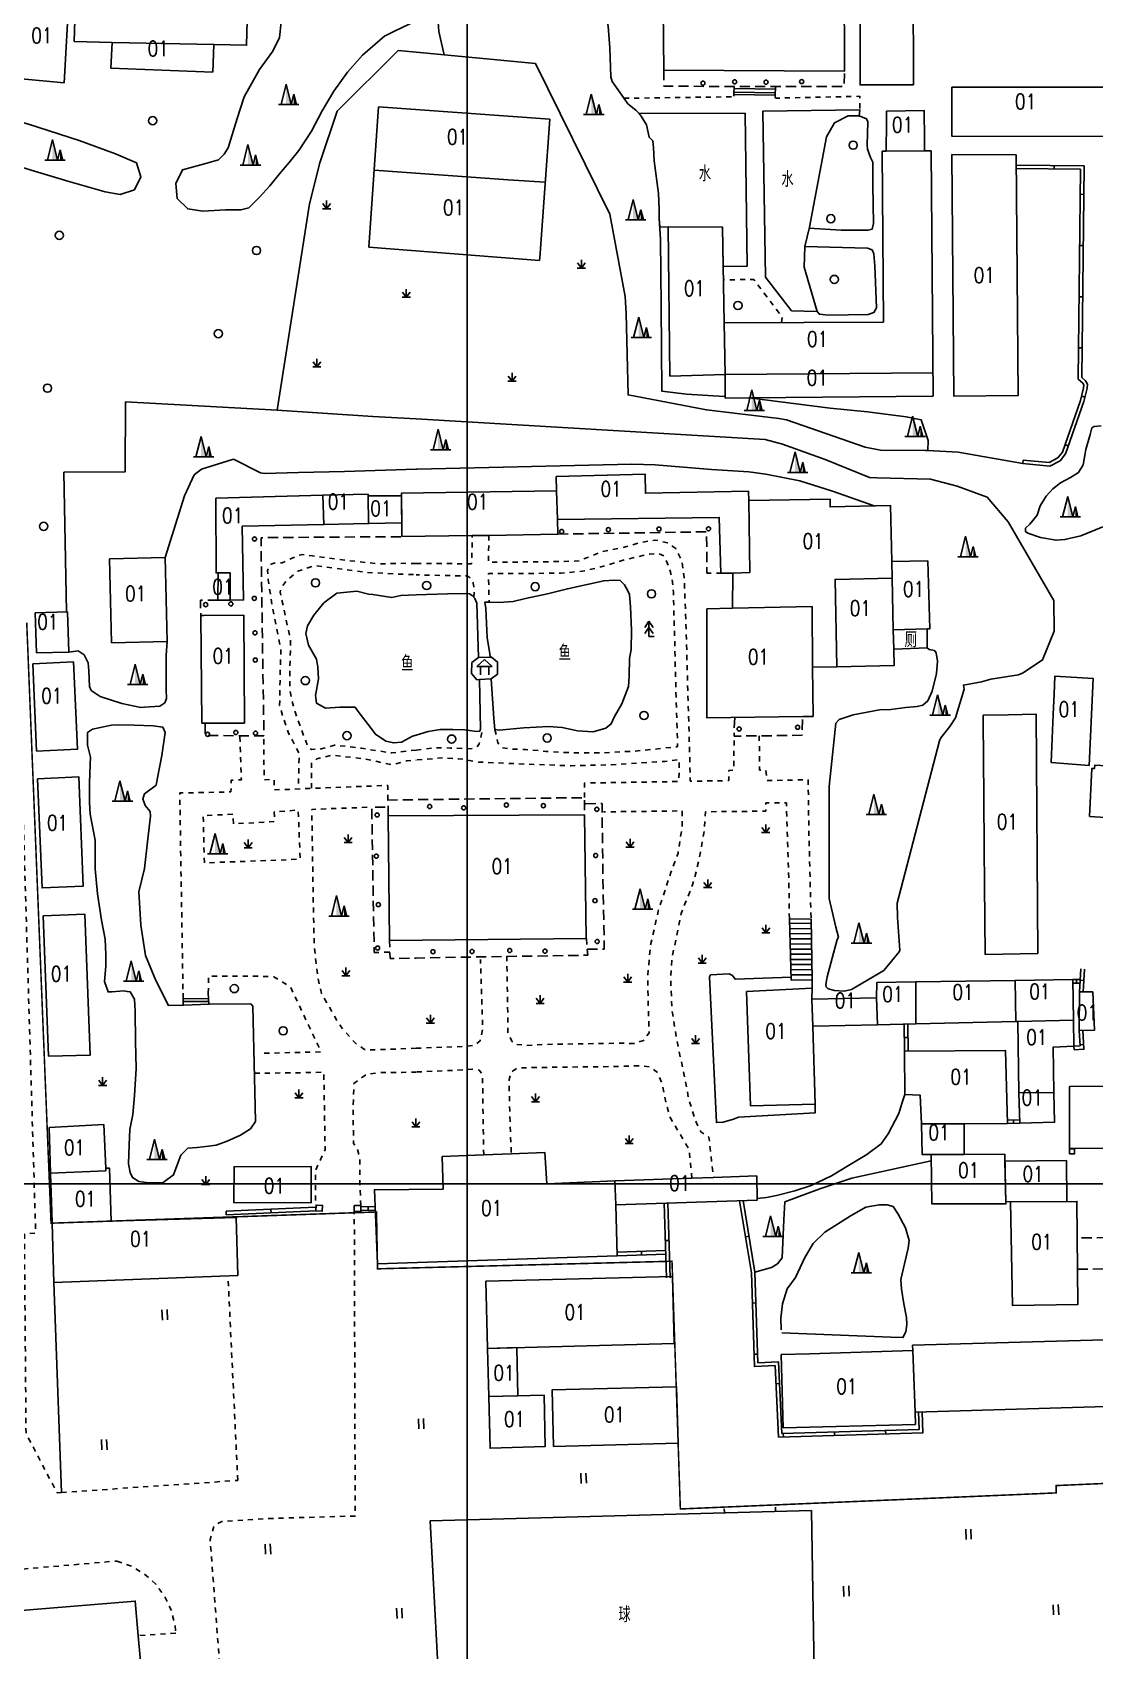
# Model space of a CAD drawing. Extents: x -9390 to -4743, y 24196 to 25839.
# Drawn here: x -8975 to -8767.4, y 24904.5 to 25220.8 of the extents above; entities that cross this region are included whole.
import ezdxf
from ezdxf.enums import TextEntityAlignment as Align

# ---------------------------------------------------------------- set-up
doc = ezdxf.new("R2010")
doc.units = 0
doc.header["$MEASUREMENT"] = 0
for name, pattern in [('X0', [4, 3, -1]), ('X5', [3, 2, -1]), ('X6', [2, 1, -1])]:
    doc.linetypes.add(name, pattern=pattern)
doc.layers.get('0').update_dxf_attribs({"linetype": 'CONTINUOUS'})
for name, color, linetype in [('BOUND', 7, 'CONTINUOUS'), ('DLDW', 14, 'CONTINUOUS'), ('DLSS', 5, 'CONTINUOUS'), ('DMTZ', 5, 'CONTINUOUS'), ('JMD', 6, 'CONTINUOUS'), ('SXSS', 5, 'CONTINUOUS'), ('TK', 7, 'CONTINUOUS'), ('YZH', 2, 'CONTINUOUS'), ('ZBTZ', 5, 'CONTINUOUS')]:
    doc.layers.add(name, color=color, linetype=linetype)
doc.styles.add('HZ', font='rs', dxfattribs={"width": 0.8, "bigfont": 'hztxt'})
doc.linetypes.add('X19', pattern='A,4.5,[145,symbolx.shx,S=1,R=0,X=0,Y=1],4.5,-0.5,[146,symbolx.shx,S=1,R=0,X=0,Y=0],-0.5', length=10)
doc.linetypes.add('X20', pattern='A,4.5,[145,symbolx.shx,S=1,R=0,X=0,Y=0],4.5,-0.5,[146,symbolx.shx,S=1,R=0,X=0,Y=0],-0.5', length=10)
doc.linetypes.add('X33', pattern='A,2,[150,symbolx.shx,S=1,R=0,X=0,Y=1],1e-11', length=2)
doc.linetypes.add('X35', pattern='A,2,[4,symbolt.shx,S=1,R=0,X=0,Y=0],2,[28,symbolt.shx,S=1,R=0,X=0,Y=0],1e-11', length=4)
doc.linetypes.add('X36', pattern='A,2,[4,symbolt.shx,S=1,R=180,X=0,Y=0],2,[28,symbolt.shx,S=1,R=180,X=0,Y=0],1e-11', length=4)
doc.linetypes.add('X4', pattern='A,0,-1e-09,[149,symbolx.shx,S=0.15,R=0,X=0,Y=0],-1.6', length=1.6)

# ---------------------------------------------------------------- blocks, each defined once
blk = doc.blocks.new('GC021')
for p, q in [((-1.5, 0), (-0.5, 4)), ((0.5, 0), (-0.5, 4)), ((-2, 0), (2, 0)), ((0.5, 0), (1, 2)), ((1.5, 0), (1, 2))]:
    blk.add_line(p, q)
for points in [[(-0.5, 4), (0.5, 0), (-0.5, 0)], [(1, 2), (1.5, 0), (1, 0)]]:
    blk.add_solid(points)
blk = doc.blocks.new('GC520')
for p, q in [((-0.56, -1), (-0.56, 1)), ((0.44, -1), (0.44, 1))]:
    blk.add_line(p, q)
blk = doc.blocks.new('GC124')
for p, q in [((0, -0.8), (-0.75, 0.2)), ((0, -0.8), (0, 0.8)), ((0, -0.8), (0.75, 0.2)), ((-0.8, -0.8), (0.75, -0.8)), ((0.8, -0.8), (0, -0.8))]:
    blk.add_line(p, q)
blk = doc.blocks.new('GC122')
blk.add_circle((0, 0), 0.8)
blk = doc.blocks.new('GC144')
for p, q in [((0, 3), (-0.8, 1.8)), ((0, 1.8), (-0.8, 0.6)), ((0, 3), (0, 0)), ((0, 3), (0.8, 1.8)), ((0, 1.8), (0.8, 0.6)), ((0, 0), (0.7, 0)), ((0, 0), (1, 0))]:
    blk.add_line(p, q)
blk = doc.blocks.new('GC100')
for p, q in [((0.01, 3), (-1.49, 1.6)), ((-1.49, 1.6), (1.51, 1.6)), ((-0.79, 0), (-0.79, 1.6)), ((1.51, 1.6), (0.01, 3)), ((0.81, 0), (0.81, 1.6))]:
    blk.add_line(p, q)

msp = doc.modelspace()

# ---------------------------------------------------------------- linework, layer by layer
at = {"linetype": 'X0', "const_width": 0.3}
msp.add_lwpolyline([(-8646.63, 24941.87), (-8660.28, 24941.73), (-8713.99, 24939.45), (-8714.01, 24937.34), (-8758.31, 24935.6), (-8758.46, 24937.52), (-8774.93, 24936.79), (-8774.91, 24935.36), (-8848.37, 24932.22), (-8850, 24980.63), (-8885.94, 24979.71), (-8907.55, 24979.15), (-8907.75, 24990.26), (-8971.37, 24988.07), (-8976.12, 25105.44)], dxfattribs=at)
at = {"linetype": 'CONTINUOUS', "flags": 128}
msp.add_lwpolyline([(-8848.81, 24945.06), (-8849.12, 24956.1), (-8873.41, 24955.51), (-8873.14, 24944.46)], close=True, dxfattribs=at)
at = {"layer": 'BOUND', "linetype": 'CONTINUOUS', "flags": 128}
msp.add_lwpolyline([(-8827.06, 25047.57), (-8826.7, 25035.57), (-8822.59, 25035.63), (-8822.82, 25047.5)], close=True, dxfattribs=at)
at = {"layer": 'DLDW', "linetype": 'X4'}
for p, q in [((-8941.97, 25135.41), (-8943.39, 25134.32)), ((-8935.7, 25137.35), (-8941.97, 25135.41)), ((-8930.46, 25134.73), (-8935.7, 25137.35)), ((-8900, 25135.42), (-8914.01, 25134.97)), ((-8899.82, 25135.42), (-8900, 25135.42)), ((-8857.85, 25136.42), (-8899.82, 25135.42)), ((-8853.29, 25136.28), (-8857.85, 25136.42)), ((-8842.27, 25135.38), (-8853.29, 25136.28)), ((-8834.99, 25134.93), (-8842.27, 25135.38)), ((-8943.39, 25134.32), (-8945.27, 25130.2)), ((-8929.68, 25134.57), (-8930.46, 25134.73)), ((-8922.99, 25134.76), (-8929.68, 25134.57)), ((-8914.01, 25134.97), (-8922.99, 25134.76)), ((-8831.64, 25134.42), (-8834.99, 25134.93)), ((-8824.99, 25133.14), (-8831.64, 25134.42)), ((-8818.66, 25131.1), (-8824.99, 25133.14)), ((-8945.27, 25130.2), (-8949.08, 25118.15)), ((-8810.5, 25128.23), (-8818.66, 25131.1)), ((-8948.66, 25101.76), (-8948.86, 25099.05)), ((-8966.06, 25099.91), (-8967.9, 25099.66)), ((-8964.87, 25099.14), (-8966.06, 25099.91)), ((-8964.11, 25097.55), (-8964.87, 25099.14)), ((-8963.99, 25095.99), (-8964.11, 25097.55)), ((-8948.86, 25099.05), (-8948.89, 25092.28)), ((-8963.83, 25092.97), (-8963.99, 25095.99)), ((-8963.51, 25092.15), (-8963.83, 25092.97)), ((-8961.75, 25090.97), (-8963.51, 25092.15)), ((-8957.54, 25089.61), (-8961.75, 25090.97)), ((-8948.89, 25092.28), (-8948.83, 25090.63)), ((-8953.84, 25088.87), (-8957.54, 25089.61)), ((-8953.12, 25088.88), (-8953.84, 25088.87)), ((-8950.13, 25089.1), (-8953.12, 25088.88)), ((-8949.15, 25089.74), (-8950.13, 25089.1)), ((-8948.83, 25090.63), (-8949.15, 25089.74))]:
    msp.add_line(p, q, dxfattribs=at)
at = {"layer": 'DLDW', "linetype": 'X4', "flags": 128}
for points in [[(-8906.14, 25220.12), (-8910.52, 25216.33), (-8913.45, 25212.98), (-8916.12, 25209.31), (-8918.35, 25205.45), (-8920.46, 25201.46), (-8922.95, 25197.72), (-8924.85, 25195.38), (-8926.7, 25193.11), (-8928.61, 25190.77), (-8930.65, 25188.55), (-8932.74, 25186.47), (-8934.27, 25186.09), (-8937.24, 25186.11), (-8941.73, 25185.81), (-8944.64, 25186.27), (-8946.72, 25188.31), (-8946.96, 25191.23), (-8945.68, 25193.95), (-8941.37, 25195.08), (-8938.65, 25195.89), (-8937.5, 25196.96), (-8936.74, 25198.23), (-8935, 25203.93), (-8933.59, 25208.18), (-8930.65, 25213.5), (-8928.04, 25217.11), (-8926.7, 25219.76), (-8926.37, 25222.75), (-8926.16, 25227.19), (-8925.46, 25228.52), (-8924.12, 25229.27), (-8918.93, 25230.52), (-8916, 25230.71), (-8912.22, 25230.62), (-8907.8, 25230.41), (-8904.04, 25230.02), (-8902.55, 25229.88), (-8900, 25228.85), (-8899.32, 25228.58), (-8898.57, 25227.95), (-8898.25, 25227.37), (-8898.25, 25226.61), (-8898.13, 25226.04), (-8897.87, 25225.47), (-8898.32, 25224.14), (-8898.76, 25223.38), (-8899.72, 25223.14), (-8900, 25223.01), (-8904.08, 25221.07), (-8906.07, 25220.12)], [(-8839.75, 25149.63), (-8847.19, 25150.05), (-8851.99, 25150.69), (-8852.09, 25167.26), (-8852.25, 25180.34), (-8852.5, 25184.4), (-8852.49, 25186.24), (-8852.61, 25189.29), (-8853.49, 25195.7), (-8853.61, 25198.24), (-8853.73, 25199.58), (-8854.49, 25200.28), (-8854.99, 25202.69), (-8856, 25204.4), (-8856.45, 25204.91), (-8857.08, 25205.61), (-8858.66, 25206.82), (-8859.35, 25207.84), (-8861.69, 25211.2), (-8861.94, 25212.09), (-8862.18, 25217.74), (-8862.49, 25222), (-8862.74, 25223.52), (-8863.62, 25224.09), (-8869.25, 25226.26), (-8872.8, 25227.47), (-8882.55, 25228.18), (-8883.88, 25228.05), (-8886.98, 25227.93), (-8893.38, 25227.3), (-8894.26, 25226.86), (-8894.96, 25226.04), (-8895.66, 25224.26), (-8895.73, 25222.8), (-8895.6, 25220.96), (-8894.55, 25216.4)], [(-8968.87, 25134.83), (-8956.91, 25134.87), (-8956.84, 25148.55), (-8927.18, 25146.96), (-8920.85, 25187.3), (-8918.85, 25195.29), (-8915.44, 25205.37), (-8903.49, 25217.25), (-8900, 25216.92), (-8876.69, 25214.71), (-8862.12, 25185.24), (-8859.18, 25169.18), (-8858.99, 25165.87), (-8858.58, 25149.94), (-8843.26, 25147), (-8829.15, 25145.33), (-8827.63, 25145.08), (-8812.25, 25139.72), (-8809.28, 25139.15), (-8800.48, 25139.07), (-8799.97, 25139.07), (-8794.08, 25138.75), (-8781.42, 25136.51), (-8781.42, 25136.51)], [(-8834.93, 25149.33), (-8819.07, 25147.35), (-8811.8, 25146.64), (-8804.26, 25145.62), (-8801.29, 25145.04), (-8799.96, 25141.04), (-8799.97, 25139.07)], [(-8968.87, 25134.83), (-8968.37, 25107.54)], [(-8797.74, 25082.32), (-8805.97, 25050.59), (-8805.91, 25047.79), (-8805.48, 25041.44), (-8805.57, 25041.07), (-8808.57, 25037.47), (-8814.93, 25033.71), (-8816.32, 25033.4), (-8818.22, 25033.53), (-8819.23, 25033.78), (-8819.55, 25033.91), (-8819.87, 25034.23), (-8819.93, 25034.73), (-8819.67, 25036.19), (-8817.7, 25043.49), (-8817.44, 25043.94), (-8817.98, 25045.9), (-8819.26, 25051.49), (-8819.28, 25073.39), (-8817.99, 25085.77), (-8817.36, 25086.47), (-8814.57, 25087.42), (-8809.44, 25088.36), (-8807.24, 25088.43), (-8804.32, 25088.83), (-8802.09, 25089.05), (-8800.95, 25089.3), (-8800, 25090.13), (-8799.17, 25092.03), (-8798.28, 25095.52), (-8798.09, 25097.87), (-8798.4, 25099.52), (-8798.71, 25099.97), (-8799.73, 25100.16), (-8800.11, 25100.48)], [(-8940.45, 25030.86), (-8932.35, 25030.96), (-8931.91, 25030.45), (-8931.76, 25022), (-8931.52, 25013.71), (-8931.38, 25007.97), (-8932.36, 25006.53), (-8934.31, 25005.26), (-8936.97, 25004.13), (-8939.09, 25003.34), (-8940.61, 25003.15), (-8942.8, 25002.88), (-8944.63, 25002.7), (-8946.03, 25001.37), (-8946.8, 24999.28), (-8947.44, 24997.51), (-8949.48, 24996.05), (-8952.26, 24995.94), (-8954.22, 24996.2), (-8955.42, 24996.97), (-8955.92, 24997.99), (-8956.23, 24999.64), (-8956.13, 25003.36), (-8955.99, 25006.41), (-8955.35, 25009.31), (-8955.03, 25013.03), (-8954.73, 25018.32), (-8954.85, 25023.56), (-8954.95, 25029.53), (-8955.05, 25031.82), (-8955.88, 25033.28), (-8956.45, 25033.34), (-8957.23, 25033.47), (-8959.42, 25033.29), (-8960.21, 25033.25), (-8960.93, 25035.33), (-8960.66, 25038.31), (-8960.69, 25040.58), (-8960.81, 25043.56), (-8961.51, 25047.27), (-8962.29, 25052.44), (-8962.72, 25057.3), (-8962.74, 25062.92), (-8963.69, 25068.03), (-8963.85, 25070.3), (-8963.85, 25074.06), (-8963.74, 25077.79), (-8963.63, 25079.14), (-8964.25, 25081.49), (-8964.24, 25083.97), (-8963.25, 25084.63), (-8959.55, 25085.41), (-8958.1, 25085.46), (-8955.12, 25085.39), (-8951.41, 25085.29), (-8949.49, 25084.98), (-8949.04, 25083.94), (-8949.7, 25079.49), (-8950.56, 25075.12), (-8950.81, 25073.69), (-8953.1, 25071.99), (-8953.42, 25070.97), (-8952.98, 25069.7), (-8951.98, 25068.55), (-8951.92, 25067.6), (-8952.51, 25062.59), (-8953.09, 25057.36), (-8954.2, 25052.82), (-8953.79, 25046.28), (-8952.93, 25040.37), (-8950.86, 25035.52), (-8948.42, 25030.64), (-8945.51, 25030.69)], [(-8833.79, 24978.49), (-8830.55, 24979.39), (-8829.35, 24980.15), (-8828.46, 24981.29), (-8828.33, 24984.28), (-8828.13, 24988.72), (-8827.93, 24992.27)], [(-8828.67, 24967.26), (-8828.73, 24969.49), (-8828.41, 24972.34), (-8827.46, 24975.26), (-8825.87, 24977.48), (-8824.02, 24981.35), (-8822.43, 24984.08), (-8820.15, 24986.3), (-8815.01, 24989.59), (-8812.1, 24991.18), (-8809.5, 24991.68), (-8807.92, 24991.68), (-8806.78, 24991.3), (-8805.83, 24989.83), (-8804.38, 24987.17), (-8803.62, 24984.69), (-8803.82, 24983.17), (-8805.28, 24977.07), (-8805.16, 24975.17), (-8804.72, 24972.31), (-8804.16, 24969.65), (-8804.1, 24968.25), (-8804.29, 24966.85), (-8804.86, 24965.71), (-8807.21, 24965.78), (-8828.55, 24966.61)]]:
    msp.add_lwpolyline(points, dxfattribs=at)
msp.add_lwpolyline([(-8982.87, 25196.21), (-8975.23, 25193.83), (-8968.09, 25191.7), (-8960.76, 25189.64), (-8957.85, 25189.12), (-8955.06, 25190), (-8953.79, 25192.53), (-8954.66, 25195.26), (-8958.76, 25197.06), (-8965.9, 25199.63), (-8975.75, 25202.85), (-8983.4, 25204.98)], close=True, dxfattribs=at)
at = {"layer": 'DLDW', "linetype": 'CONTINUOUS'}
for points in [[(-8835.71, 25204.97), (-8856.44, 25204.9), (-8856, 25204.4), (-8854.99, 25202.69), (-8854.49, 25200.28), (-8853.73, 25199.58), (-8853.61, 25198.24), (-8853.49, 25195.7), (-8852.61, 25189.29), (-8852.49, 25186.24), (-8852.5, 25184.4), (-8852.4, 25182.76), (-8840.15, 25182.74), (-8840.01, 25175.05), (-8835.28, 25175.11)], [(-8823.12, 25182.71), (-8819.81, 25200.34), (-8818.21, 25203.09), (-8815.6, 25204.48), (-8813.39, 25204.48), (-8813.26, 25205.62), (-8832.25, 25205.38), (-8831.75, 25172.95), (-8826.64, 25166.34), (-8821.63, 25166.21), (-8824.15, 25174.91), (-8824.02, 25178.91)]]:
    msp.add_lwpolyline(points, close=True, dxfattribs=at)
at = {"layer": 'DLDW', "linetype": 'X4'}
for points in [[(-8797.74, 25082.32), (-8797.48, 25082.89), (-8795.7, 25085.11), (-8794.62, 25086.82), (-8792.87, 25092.42), (-8793.04, 25093.24), (-8789.54, 25093.86), (-8787.71, 25094.37), (-8782.26, 25095.25), (-8781.37, 25095.63), (-8777.57, 25098.16), (-8775.28, 25103.75), (-8775.39, 25109.78), (-8784.29, 25125.15), (-8788.4, 25129.92), (-8794.28, 25132.08), (-8799.47, 25133.49), (-8809.98, 25133.75), (-8811.38, 25133.82), (-8820.04, 25137.32), (-8828.4, 25140.32), (-8831.81, 25141.21), (-8900, 25145.23), (-8908.5, 25145.73), (-8927.18, 25146.96)], [(-8765.8, 25124.18), (-8770.11, 25122.4), (-8773.22, 25121.65), (-8774.93, 25121.52), (-8777.97, 25122.1), (-8780.43, 25122.92), (-8780.88, 25123.24), (-8780.88, 25123.88), (-8780.05, 25124.7), (-8778.65, 25126.41), (-8778.02, 25128.25), (-8776.87, 25130.16), (-8775.54, 25131.61), (-8774.08, 25132.76), (-8772.12, 25133.77), (-8770.53, 25134.78), (-8769.64, 25136.3), (-8769.13, 25139.29), (-8768.24, 25142.21), (-8767.92, 25143.48), (-8767.48, 25143.79), (-8766.15, 25143.92)]]:
    msp.add_lwpolyline(points, dxfattribs=at)
at = {"layer": 'DLDW', "linetype": 'CONTINUOUS', "flags": 128}
msp.add_lwpolyline([(-8888.14, 25094.24), (-8889.21, 25095.51), (-8889.14, 25097.61), (-8887.81, 25098.62), (-8885.53, 25098.68), (-8885.28, 25098.68), (-8884.08, 25097.73), (-8884.08, 25095.38), (-8885.35, 25094.43), (-8885.35, 25094.43), (-8887.63, 25094.3), (-8888.14, 25094.24)], dxfattribs=at)
at = {"layer": 'DLSS', "linetype": 'X6', "flags": 128}
for points in [[(-8859.39, 25207.9), (-8838.01, 25208.19)], [(-8829.85, 25208.12), (-8829.72, 25207.93), (-8813.32, 25208.29), (-8813.26, 25205.62)], [(-8828.6, 25164.06), (-8828.47, 25165.14), (-8834.03, 25172.51), (-8839.98, 25172.39)], [(-8900, 25117.01), (-8889.17, 25116.93), (-8889.03, 25122.43)], [(-8885.8, 25122.49), (-8885.88, 25117.22), (-8874.1, 25117.33), (-8871.06, 25117.39), (-8868.14, 25117.51), (-8863.52, 25119.35), (-8859.59, 25120.1), (-8856.04, 25121.12), (-8853.26, 25121.56), (-8850.91, 25121.05), (-8849.27, 25119.9), (-8848.13, 25117.68), (-8847.63, 25114.25), (-8847.39, 25108.22), (-8847.15, 25101.23), (-8846.92, 25092.28), (-8846.56, 25080.28), (-8846.42, 25074.44), (-8838.91, 25074.56), (-8838.91, 25076.53), (-8837.89, 25076.59), (-8837.88, 25083.26)], [(-8900, 25117.01), (-8902.45, 25117.02), (-8907.39, 25116.92), (-8913.33, 25117.58), (-8917.32, 25118.1), (-8920.29, 25118.5), (-8922.25, 25118.76), (-8923.2, 25118.51), (-8924.97, 25117.69), (-8926.18, 25117.13), (-8927.82, 25117.07), (-8928.71, 25116.69), (-8929.03, 25115.55), (-8928.92, 25113.77), (-8928.18, 25108.82), (-8927.01, 25102.97), (-8926.45, 25100.18), (-8926.61, 25094.02), (-8926.69, 25089.26), (-8926.07, 25087.1), (-8924.95, 25083.86), (-8922.88, 25079.79), (-8923.03, 25072.9)], [(-8900, 25080.54), (-8904.78, 25079.96), (-8905.73, 25080.09), (-8910.66, 25080.88), (-8913.63, 25081.27), (-8915.97, 25081.47), (-8918.82, 25080.72), (-8920.47, 25080.67), (-8921.04, 25080.92), (-8921.91, 25083.09), (-8923.6, 25087.79), (-8924.41, 25090.65), (-8924.71, 25092.68), (-8924.7, 25096.62), (-8924.54, 25101.88), (-8925.53, 25106.52), (-8926.59, 25111.41), (-8926.33, 25112.3), (-8925.44, 25113.57), (-8923.15, 25115.46), (-8919.92, 25116.59), (-8915.93, 25116.06), (-8910.05, 25115.28), (-8904.04, 25114.93), (-8900, 25114.8)], [(-8884.61, 25084.52), (-8884.05, 25081.92), (-8883.35, 25081.03), (-8881.58, 25080.71), (-8878.54, 25080.64), (-8874.62, 25080.26), (-8869.61, 25080), (-8863.66, 25079.99), (-8856.69, 25080.36), (-8853.72, 25080.67), (-8848.9, 25081.18), (-8849.2, 25090.32), (-8849.44, 25100.35), (-8849.73, 25111.33), (-8849.98, 25114.32), (-8850.92, 25117.11), (-8851.36, 25118), (-8851.49, 25118.44), (-8852.69, 25118.95), (-8854.4, 25118.83), (-8858.84, 25117.82), (-8864.6, 25116.11), (-8867.52, 25115.48), (-8871.76, 25115.1), (-8877.46, 25115.05), (-8885.86, 25115), (-8885.76, 25109.41)], [(-8888.76, 25110.41), (-8888.61, 25111.76), (-8888.86, 25113.22), (-8889.36, 25114.11), (-8890.06, 25114.56), (-8898.19, 25114.73), (-8900, 25114.8)], [(-8969.33, 24935.44), (-8970.19, 24935.37), (-8976.26, 24946.99), (-8976.58, 24985.95), (-8974.37, 24986.13), (-8977.83, 25101.51), (-8998.51, 25100.54), (-9001.44, 25102.92)], [(-8934.44, 25083.14), (-8934.17, 25074.72), (-8936.13, 25074.64), (-8936.2, 25072.36), (-8943.42, 25072.2), (-8946.2, 25072.15), (-8946.01, 25058.94), (-8945.71, 25041.93), (-8945.57, 25033.04)], [(-8905.52, 25070.76), (-8905.57, 25073.62), (-8911.39, 25073.39), (-8919.92, 25073.06), (-8924.89, 25072.85), (-8927.78, 25072.76), (-8927.77, 25074.8), (-8929.73, 25074.73), (-8929.77, 25081.28), (-8929.76, 25083.31)], [(-8900, 25080.54), (-8896.27, 25080.98), (-8893.3, 25080.92), (-8889.31, 25080.78), (-8888.17, 25081.04), (-8887.72, 25081.73), (-8887.4, 25082.62), (-8887.15, 25084.15), (-8887.4, 25084.59)], [(-8832.94, 25083.31), (-8832.89, 25076.59), (-8831.67, 25076.58), (-8831.44, 25074.55), (-8823.4, 25074.73), (-8823.23, 25063.88), (-8822.82, 25047.5)], [(-8920.43, 25073.05), (-8920.48, 25078), (-8919.4, 25078.82), (-8916.49, 25079.51), (-8914.46, 25079.31), (-8910.48, 25078.85), (-8904.66, 25077.68), (-8901.81, 25078.43), (-8900, 25078.58)], [(-8867.1, 25071.23), (-8867.09, 25074.09), (-8848.66, 25074.38), (-8848.59, 25078.7), (-8851.38, 25078.32), (-8855.94, 25078.01), (-8861.89, 25077.64), (-8869.75, 25077.46), (-8878.86, 25077.79), (-8887.79, 25078.18), (-8888.8, 25078.31), (-8890.77, 25078.75), (-8891.72, 25078.82), (-8894.69, 25079.01), (-8900, 25078.58)], [(-8935.86, 25067.98), (-8941.62, 25067.72), (-8941.5, 25062.48), (-8941.39, 25058.48), (-8935.38, 25058.71), (-8927.41, 25058.99), (-8922.66, 25059.22), (-8922.89, 25064.43), (-8923.06, 25068.81), (-8927.74, 25068.45), (-8927.69, 25066.54), (-8931.74, 25066.31), (-8935.72, 25066.13), (-8935.86, 25067.98)], [(-8900, 25022.26), (-8906.13, 25022.02), (-8909.1, 25021.91), (-8910.12, 25022.04), (-8911.76, 25023.12), (-8914.4, 25026.05), (-8915.47, 25027.65), (-8918.48, 25032.93), (-8919.16, 25035.79), (-8919.89, 25041.76), (-8920.06, 25047.72), (-8920.2, 25056.74), (-8920.42, 25068.94), (-8914.7, 25069.15), (-8908.69, 25069.38)], [(-8827.06, 25047.57), (-8827.17, 25055.31), (-8827.65, 25070.23), (-8831.64, 25070.24), (-8831.65, 25068.58), (-8843.44, 25068.47), (-8843.74, 25064.6), (-8844.71, 25059.02), (-8845.98, 25054.19), (-8848.21, 25048.61), (-8850, 25039.85), (-8850.26, 25035.85), (-8850.02, 25029.88), (-8849.08, 25023.92), (-8847.51, 25016.55), (-8846.7, 25012.17), (-8845.31, 25007.79), (-8844.75, 25006.58), (-8844.37, 25005.94), (-8843.01, 25005.06), (-8842.78, 25004.91), (-8841.92, 24996.99)], [(-8882.3, 25040.27), (-8882.07, 25026.24), (-8882.07, 25025.23), (-8881.25, 25023.51), (-8880.43, 25023), (-8878.47, 25022.81), (-8874.48, 25023), (-8868.46, 25023.12), (-8860.48, 25023.23), (-8857.38, 25023.2), (-8855.54, 25023.8), (-8854.46, 25025.26), (-8854.64, 25030.27), (-8854.76, 25035.98), (-8854.24, 25042.21), (-8852.7, 25049.06), (-8850.22, 25056.61), (-8848.82, 25060.35), (-8848.05, 25065.3), (-8848, 25068.64), (-8863.36, 25068.45)], [(-8900, 25022.26), (-8890.18, 25022.63), (-8888.47, 25022.89), (-8887.52, 25023.71), (-8887.01, 25025.87), (-8887.43, 25039.58)], [(-8940.63, 25033.02), (-8940.61, 25036.32), (-8930.8, 25036.34), (-8927.83, 25036.2), (-8924.55, 25034.22), (-8921.98, 25028.75), (-8918.6, 25021.57), (-8919.61, 25021.51), (-8924.61, 25021.4), (-8930.62, 25021.24)], [(-8846.1, 24996.87), (-8846.59, 25001.82), (-8846.84, 25002.77), (-8848.36, 25005.31), (-8850.38, 25008.75), (-8851.2, 25011.73), (-8851.95, 25015.29), (-8852.83, 25017.51), (-8854.29, 25018.59), (-8856.25, 25018.85), (-8862.26, 25018.66), (-8872.21, 25018.55), (-8880.19, 25018.43), (-8881.39, 25017.61), (-8881.84, 25016.15), (-8881.72, 25010.12), (-8881.42, 25001.61)], [(-8931.59, 25017.37), (-8923.68, 25017.46), (-8918.05, 25017.56), (-8917.95, 25011.15), (-8917.8, 25002.46), (-8919.66, 24998.4), (-8919.69, 24992.56), (-8919.56, 24991.61)], [(-8910.83, 24991.51), (-8911, 24995.89), (-8911.04, 25000.71), (-8911.47, 25002.56), (-8912.23, 25003.64), (-8912.33, 25009.61), (-8912.17, 25015.38), (-8909.63, 25017.21), (-8906.72, 25017.52), (-8902.71, 25017.53), (-8900, 25017.61)], [(-8886.81, 25001.43), (-8887.03, 25016.41), (-8887.09, 25017.23), (-8887.72, 25018), (-8888.93, 25018.19), (-8893.8, 25017.88), (-8900, 25017.61)], [(-8938.28, 24900), (-8940.28, 24926.25), (-8939.5, 24929.01), (-8937.96, 24929.8), (-8928.91, 24930.35), (-8911.92, 24930.84), (-8912.1, 24990.37)], [(-8996.29, 24910.8), (-8996.79, 24918.77), (-8958.49, 24922.05)], [(-8958.49, 24922.05), (-8955.66, 24921.05), (-8953.09, 24919.51), (-8950.88, 24917.5), (-8949.1, 24915.08), (-8947.84, 24912.37), (-8947.13, 24909.46), (-8947, 24907.93)], [(-8947, 24907.93), (-8954.31, 24907.44)]]:
    msp.add_lwpolyline(points, dxfattribs=at)
at = {"layer": 'DLSS', "linetype": 'X6'}
msp.add_lwpolyline([(-8969.33, 24935.44), (-8934.87, 24937.8), (-8936.79, 24977.77)], dxfattribs=at)
at = {"layer": 'DMTZ', "linetype": 'X35', "flags": 128}
for points in [[(-8822, 25011.31), (-8822, 25009.66), (-8837.02, 25008.79), (-8837.97, 25008.41), (-8839.99, 25007.78), (-8841.32, 25007.72), (-8842.66, 25036.22), (-8842.47, 25036.6), (-8838.8, 25036.79), (-8838.16, 25036.47), (-8837.66, 25035.77), (-8826.7, 25036.14)], [(-8804.52, 25013.19), (-8805.09, 25011.48), (-8805.67, 25009.51), (-8807.76, 25005.52), (-8809.1, 25003.55), (-8811.89, 25001.46), (-8815.5, 24999.37), (-8818.8, 24997.34), (-8822.79, 24995.44), (-8826.02, 24994.37), (-8829.57, 24993.48), (-8831.54, 24993.1), (-8833.37, 24992.92)]]:
    msp.add_lwpolyline(points, dxfattribs=at)
at = {"layer": 'DMTZ', "linetype": 'X36', "flags": 128}
msp.add_lwpolyline([(-8799.35, 25000.24), (-8814.87, 24996.89), (-8821.08, 24994.81), (-8827.93, 24992.27)], dxfattribs=at)
at = {"layer": 'JMD', "linetype": 'CONTINUOUS'}
for p, q in [((-8909.24, 25178.81), (-8907.38, 25206.22)), ((-8907.38, 25206.22), (-8873.9, 25203.85)), ((-8873.9, 25203.85), (-8875.81, 25176.69)), ((-8808.66, 25164.16), (-8808.91, 25197.55)), ((-8808.91, 25197.55), (-8808.15, 25197.55)), ((-8808.15, 25197.55), (-8800.68, 25197.6)), ((-8800.68, 25197.6), (-8799.35, 25197.6)), ((-8799.35, 25197.6), (-8798.94, 25149.67)), ((-8795.34, 25196.9), (-8782.74, 25196.88)), ((-8908.22, 25193.85), (-8882.05, 25191.99)), ((-8882.05, 25191.99), (-8874.77, 25191.48)), ((-8875.88, 25176.18), (-8909.24, 25178.81)), ((-8875.81, 25176.69), (-8875.88, 25176.18)), ((-8839.81, 25164.01), (-8808.66, 25164.16)), ((-8839.64, 25153.91), (-8839.81, 25164.01)), ((-8839.59, 25149.66), (-8839.64, 25153.91)), ((-8839.59, 25149.28), (-8839.59, 25149.66)), ((-8835, 25149.33), (-8839.59, 25149.28)), ((-8798.94, 25149.67), (-8835, 25149.33)), ((-8949.08, 25118.15), (-8959.97, 25117.87)), ((-8959.97, 25117.87), (-8959.55, 25101.48)), ((-8948.66, 25101.76), (-8949.08, 25118.15)), ((-8974.44, 25107.37), (-8968.12, 25107.55)), ((-8974.23, 25099.5), (-8974.44, 25107.37)), ((-8968.12, 25107.55), (-8967.9, 25099.66)), ((-8942.11, 25106.85), (-8941.48, 25106.85)), ((-8941.9, 25085.77), (-8942.11, 25106.85)), ((-8941.48, 25106.85), (-8933.69, 25106.88)), ((-8933.69, 25106.88), (-8933.54, 25085.8)), ((-8948.66, 25101.76), (-8959.55, 25101.48)), ((-8967.9, 25099.66), (-8974.23, 25099.5)), ((-8941.26, 25085.77), (-8941.9, 25085.77)), ((-8933.54, 25085.8), (-8941.26, 25085.77))]:
    msp.add_line(p, q, dxfattribs=at)
for points in [[(-8813.35, 25260.98), (-8810.12, 25260.97), (-8802.96, 25261.03), (-8802.93, 25249.77), (-8802.81, 25210.56), (-8813.25, 25210.51)], [(-8966.82, 25218.99), (-8966.59, 25227.24), (-8966.51, 25231.62), (-8966.42, 25237.02), (-8932.63, 25236.23), (-8932.7, 25234.83), (-8933.16, 25218.27), (-8939.55, 25218.43), (-8959.42, 25218.83)], [(-8851.77, 25231.25), (-8816.32, 25231.27), (-8816.29, 25213.18), (-8851.62, 25213.41)], [(-8978.97, 25227.38), (-8972.92, 25227.34), (-8967.9, 25227.26), (-8968.82, 25210.92), (-8979.97, 25211.98)], [(-8959.7, 25213.76), (-8959.42, 25218.83), (-8939.55, 25218.43), (-8939.77, 25213.03)], [(-8795.32, 25210.1), (-8765.06, 25210.05), (-8765.07, 25200.45), (-8795.34, 25200.5)], [(-8808.15, 25197.55), (-8808.08, 25203.2), (-8808.07, 25205.36), (-8800.73, 25205.54), (-8800.67, 25199.89), (-8800.68, 25197.6)], [(-8808.15, 25197.55), (-8808.08, 25203.2), (-8808.07, 25205.36), (-8800.73, 25205.54), (-8800.67, 25199.89), (-8800.68, 25197.6)], [(-8850.73, 25182.75), (-8840.15, 25182.74), (-8839.81, 25164.01), (-8839.64, 25153.91), (-8850.41, 25153.61)], [(-8872.61, 25133.96), (-8855.26, 25134.45), (-8855.2, 25130.7), (-8835.06, 25131.12), (-8835, 25129.28), (-8834.78, 25115.25), (-8838.13, 25115.13), (-8840.48, 25115.13), (-8840.77, 25125.98), (-8872.37, 25125.58), (-8872.55, 25131.17)], [(-8939.15, 25129.75), (-8918.27, 25130.36), (-8918.04, 25124.58), (-8933.99, 25124.27), (-8933.74, 25109.86), (-8936.34, 25109.85), (-8936.36, 25115.16), (-8938.72, 25115.15), (-8939.1, 25115.15)], [(-8918.27, 25130.36), (-8909.41, 25130.51), (-8909.4, 25130.19), (-8909.31, 25124.79), (-8918.04, 25124.58)], [(-8909.4, 25130.19), (-8902.89, 25130.23), (-8902.83, 25124.96), (-8909.31, 25124.79)], [(-8902.81, 25122.27), (-8902.89, 25130.73), (-8872.55, 25131.17), (-8872.37, 25125.58), (-8872.31, 25122.72), (-8885.8, 25122.49), (-8889.03, 25122.43)], [(-8838.15, 25108.27), (-8838.13, 25115.13), (-8834.78, 25115.25), (-8835, 25129.28), (-8819.11, 25129.58), (-8819.11, 25128.05), (-8807.27, 25128.29), (-8807.04, 25117.37), (-8806.98, 25114.13), (-8818.13, 25113.89), (-8817.78, 25096.82), (-8822.53, 25096.76), (-8822.63, 25108.57)], [(-8800.01, 25117.49), (-8807.04, 25117.37), (-8806.98, 25114.13), (-8806.75, 25104.04), (-8800.16, 25104.22), (-8799.59, 25104.22)], [(-8938.74, 25109.84), (-8938.72, 25115.15), (-8936.36, 25115.16), (-8936.34, 25109.85)], [(-8818.13, 25113.89), (-8806.98, 25114.13), (-8806.75, 25104.04), (-8806.63, 25100.23), (-8806.57, 25097.06), (-8817.78, 25096.82)], [(-8843.21, 25108.15), (-8838.15, 25108.27), (-8822.63, 25108.57), (-8822.53, 25096.76), (-8822.42, 25087.11), (-8824.45, 25087.11), (-8843.19, 25086.82)], [(-8806.75, 25104.04), (-8800.16, 25104.22), (-8800.11, 25100.48), (-8806.63, 25100.23)], [(-8974.93, 25097.41), (-8966.96, 25097.75), (-8966.22, 25080.68), (-8974.19, 25080.33)], [(-8775.9, 25078.1), (-8775.5, 25087.49), (-8775.3, 25091.43), (-8775.17, 25094.99), (-8767.7, 25094.53), (-8768.49, 25077.52)], [(-8789.18, 25086.24), (-8789.18, 25087.32), (-8784.3, 25087.44), (-8778.85, 25087.56), (-8778.5, 25040.78), (-8788.82, 25040.6), (-8788.92, 25054.25), (-8788.97, 25061.29), (-8789.08, 25071.32)], [(-8974.03, 25074.93), (-8965.93, 25075.28), (-8965.08, 25053.95), (-8973.12, 25053.6)], [(-8768.38, 25067.55), (-8767.92, 25076.95), (-8767.41, 25076.95), (-8767.35, 25077.58), (-8754.3, 25076.87), (-8754.83, 25066.71)], [(-8772.34, 25014.8), (-8763.98, 25014.86), (-8714.27, 25015.3), (-8694.32, 25015.47), (-8692.7, 25035.52), (-8691.86, 25045.74), (-8690.43, 25062.88), (-8689.66, 25072.15), (-8674.65, 25070.92), (-8680.16, 25003.45), (-8772.3, 25002.68)], [(-8905.21, 25043.33), (-8905.47, 25067.65), (-8867.11, 25067.87), (-8866.77, 25043.68)], [(-8972.89, 25048.14), (-8964.79, 25048.49), (-8963.72, 25020.93), (-8971.89, 25020.72)], [(-8810.05, 25032.12), (-8809.99, 25035.1), (-8802.32, 25035.22), (-8802.34, 25027.03), (-8809.81, 25026.85)], [(-8802.34, 25027.03), (-8802.32, 25035.22), (-8782.94, 25035.51), (-8782.83, 25027.51)], [(-8782.94, 25035.51), (-8771.67, 25035.69), (-8771.56, 25027.75), (-8782.39, 25027.51), (-8782.83, 25027.51)], [(-8835.45, 25033.36), (-8822.59, 25033.98), (-8822.66, 25031.82), (-8822.48, 25026.55), (-8822, 25011.31), (-8834.67, 25011.01)], [(-8822.66, 25031.82), (-8810.05, 25032.12), (-8809.81, 25026.85), (-8822.48, 25026.55)], [(-8770.42, 25025.72), (-8770.35, 25033.27), (-8767.75, 25033.27), (-8767.45, 25025.78)], [(-8782.39, 25027.51), (-8771.56, 25027.75), (-8771.44, 25022.67), (-8775.5, 25022.49), (-8775.39, 25013.6), (-8782.23, 25013.55)], [(-8804.57, 25021.7), (-8784.81, 25021.8), (-8784.45, 25007.52), (-8792.88, 25007.47), (-8801.24, 25007.48), (-8801.48, 25013.06), (-8804.52, 25013.19)], [(-8775.39, 25013.6), (-8782.23, 25013.55), (-8782.05, 25007.59), (-8775.21, 25007.79)], [(-8971.75, 25006.75), (-8961.07, 25007.34), (-8960.67, 24998.8), (-8960.67, 24998.32), (-8971.49, 24997.86)], [(-8801.24, 25007.48), (-8792.88, 25007.47), (-8792.89, 25001.5), (-8799.35, 25001.51), (-8801.12, 25001.51)], [(-8907.53, 24980.13), (-8908.16, 24994.59), (-8894.74, 24994.71), (-8894.92, 25001.12), (-8886.81, 25001.43), (-8881.42, 25001.61), (-8874.84, 25001.86), (-8874.47, 24995.76), (-8861.17, 24996.32), (-8860.99, 24991.68), (-8860.69, 24981.71)], [(-8799.35, 25001.51), (-8792.89, 25001.5), (-8784.97, 25001.55), (-8784.74, 24991.84), (-8799.24, 24991.86)], [(-8971.49, 24997.86), (-8960.67, 24998.32), (-8960.67, 24998.8), (-8959.97, 24998.83), (-8959.63, 24988.47), (-8971.14, 24988.05), (-8971.21, 24990.3), (-8971.48, 24997.75)], [(-8935.64, 24992.06), (-8935.6, 24999.11), (-8920.54, 24999.17), (-8920.51, 24992.06), (-8925.76, 24992.08)], [(-8861.17, 24996.32), (-8846.1, 24996.87), (-8841.92, 24996.99), (-8833.43, 24997.3), (-8833.37, 24992.54), (-8860.99, 24991.68)], [(-8783.85, 24992.22), (-8770.87, 24992.33), (-8770.65, 24972.21), (-8783.44, 24971.97)], [(-8971.14, 24988.05), (-8959.63, 24988.47), (-8935.17, 24989.21), (-8935.17, 24989.21), (-8934.84, 24977.85), (-8970.84, 24976.5)], [(-8886.4, 24976.71), (-8849.9, 24977.65), (-8849.59, 24964.58), (-8886.06, 24963.59), (-8886.06, 24963.59)], [(-8802.97, 24964.25), (-8713.85, 24966.71), (-8688.71, 24967.4), (-8682.06, 24967.59), (-8681.64, 24954.7), (-8802.49, 24951.17), (-8802.91, 24963.17)], [(-8886.06, 24963.59), (-8880.32, 24963.75), (-8880.13, 24954.34), (-8885.82, 24954.18)], [(-8828.68, 24962.38), (-8823.11, 24962.56), (-8802.91, 24963.17), (-8802.49, 24951.17), (-8802.43, 24948.76), (-8828.27, 24948.09)], [(-8873.41, 24955.51), (-8849.12, 24956.1), (-8848.81, 24945.06), (-8873.14, 24944.46)], [(-8885.82, 24954.18), (-8885.82, 24954.18), (-8875.01, 24954.48), (-8874.78, 24944.45), (-8885.56, 24944.09), (-8885.56, 24944.09)]]:
    msp.add_lwpolyline(points, close=True, dxfattribs=at)
msp.add_lwpolyline([(-8795.34, 25196.9), (-8794.94, 25149.71), (-8782.34, 25149.82), (-8782.74, 25196.88)], dxfattribs=at)
at = {"layer": 'JMD', "linetype": 'CONTINUOUS', "flags": 128}
msp.add_lwpolyline([(-8839.64, 25153.91), (-8798.98, 25154.27)], dxfattribs=at)
for points in [[(-8784.94, 25000.22), (-8784.74, 24992.21), (-8772.86, 24992.31), (-8772.91, 25000.33)], [(-8953.7, 24900), (-8953.97, 24903.2), (-8954.31, 24907.44), (-8954.92, 24914.23), (-8996.29, 24910.8), (-9007.22, 24909.89), (-9071.88, 24904.53), (-9091.9, 24902.8), (-9118.85, 24900.67), (-9118.8, 24900), (-9115.51, 24859.95), (-9088.41, 24862.23), (-9068.47, 24863.82), (-8961.11, 24872.71), (-8960.89, 24870.32), (-8960.72, 24868.53), (-8951.07, 24869.42), (-8951.93, 24879.45)]]:
    msp.add_lwpolyline(points, close=True, dxfattribs=at)
at = {"layer": 'SXSS', "linetype": 'X33', "flags": 128}
for points in [[(-8885.35, 25094.43), (-8884.8, 25086.68), (-8884.61, 25084.52), (-8883.79, 25084.39), (-8878.98, 25084.9), (-8874.16, 25085.14), (-8871.44, 25084.95), (-8868.47, 25084.31), (-8865.43, 25084.12), (-8862.95, 25084.81), (-8861.88, 25085.64), (-8861.24, 25087.1), (-8859.78, 25089.57), (-8858.51, 25092.93), (-8858.38, 25094.96), (-8858.3, 25098.39), (-8857.98, 25100.17), (-8857.91, 25103.98), (-8858.09, 25108.49), (-8858.34, 25110.9), (-8858.66, 25111.66), (-8859.29, 25112.8), (-8860.11, 25113.69), (-8861.31, 25113.76), (-8863.34, 25113.63), (-8870.44, 25112.06), (-8874.36, 25111.05), (-8878.61, 25110.16), (-8881.02, 25109.59), (-8883.8, 25109.34), (-8885.76, 25109.41), (-8886.59, 25109.41), (-8886.4, 25108.2), (-8886.1, 25102.43), (-8885.6, 25099.38), (-8885.53, 25098.68)], [(-8887.81, 25098.62), (-8888.17, 25109.22), (-8888.55, 25110.17), (-8889.05, 25110.75), (-8889.56, 25111.06), (-8890.45, 25111.13), (-8893.87, 25111.07), (-8900, 25110.84), (-8902.97, 25110.73), (-8904.76, 25110.37), (-8908.5, 25110.9), (-8909.29, 25111.01), (-8911.58, 25111.61), (-8915.49, 25111.21), (-8918.04, 25109.33), (-8920.03, 25106.88), (-8921.23, 25104.8), (-8921.54, 25103.31), (-8921.03, 25101.03), (-8919.46, 25098.27), (-8919.2, 25096.72), (-8919.07, 25094.43), (-8919.68, 25091.2), (-8919.48, 25089.68), (-8917.71, 25088.72), (-8914.91, 25088.93), (-8911.95, 25088.88), (-8911.34, 25088.07), (-8909.41, 25085.52), (-8907.96, 25083.61), (-8905.93, 25082.29), (-8904.39, 25081.91), (-8902.87, 25082.05), (-8900.74, 25083.26), (-8900, 25083.45), (-8899.13, 25083.67), (-8897.66, 25084.16), (-8895.31, 25084.54), (-8892.84, 25084.53), (-8890.5, 25084.47), (-8888.22, 25084.15), (-8887.59, 25084.21), (-8887.4, 25084.59), (-8887.63, 25094.3)]]:
    msp.add_lwpolyline(points, dxfattribs=at)
at = {"layer": 'TK', "linetype": 'CONTINUOUS'}
for p, q in [((-8890.01, 24195.79), (-8890.01, 25395.79)), ((-9390.01, 24995.79), (-8390.01, 24995.79))]:
    msp.add_line(p, q, dxfattribs=at)
at = {"layer": 'YZH', "linetype": 'CONTINUOUS'}
for p, q in [((-8769.47, 25194.71), (-8782.73, 25194.85)), ((-8770.18, 25194.02), (-8782.72, 25194.15)), ((-8770.63, 25152.99), (-8770.18, 25194.02)), ((-8769.93, 25153.32), (-8769.47, 25194.71)), ((-8769.71, 25152.22), (-8770.63, 25152.99)), ((-8770.17, 25148.82), (-8769.55, 25151.33)), ((-8769.17, 25152.68), (-8769.93, 25153.32)), ((-8769.51, 25151.88), (-8769.71, 25152.22)), ((-8769.55, 25151.33), (-8769.51, 25151.88)), ((-8769.49, 25148.62), (-8768.86, 25151.22)), ((-8768.79, 25152.05), (-8769.17, 25152.68)), ((-8768.86, 25151.22), (-8768.79, 25152.05)), ((-8773.68, 25138.75), (-8770.17, 25148.82)), ((-8773.06, 25138.4), (-8769.49, 25148.62)), ((-8774.59, 25137.62), (-8773.68, 25138.75)), ((-8774.14, 25137.07), (-8773.06, 25138.4)), ((-8781.42, 25136.51), (-8776.17, 25136)), ((-8781.35, 25137.21), (-8776.31, 25136.71)), ((-8776.31, 25136.71), (-8774.59, 25137.62)), ((-8776.17, 25136), (-8774.14, 25137.07)), ((-8827.03, 25046.68), (-8822.8, 25046.62)), ((-8827, 25045.67), (-8822.78, 25045.62)), ((-8826.97, 25044.66), (-8822.76, 25044.62)), ((-8826.94, 25043.65), (-8822.74, 25043.62)), ((-8826.91, 25042.64), (-8822.72, 25042.62)), ((-8826.88, 25041.63), (-8822.7, 25041.62)), ((-8826.85, 25040.62), (-8822.68, 25040.63)), ((-8826.82, 25039.61), (-8822.66, 25039.63)), ((-8826.79, 25038.6), (-8822.64, 25038.63)), ((-8826.76, 25037.59), (-8822.62, 25037.63)), ((-8826.73, 25036.58), (-8822.61, 25036.63))]:
    msp.add_line(p, q, dxfattribs=at)
at = {"layer": 'YZH', "linetype": 'X5', "flags": 128}
for points in [[(-8851.62, 25213.41), (-8851.62, 25211.38), (-8851.6, 25210.25), (-8830.86, 25210.21), (-8816.33, 25210.2), (-8816.29, 25213.18)], [(-8872.31, 25122.72), (-8843.24, 25123.19), (-8843.2, 25115.13), (-8840.48, 25115.13)], [(-8941.26, 25085.77), (-8941.27, 25083.36), (-8929.76, 25083.31), (-8930.05, 25101.59), (-8930.33, 25122.03), (-8919.83, 25122.11), (-8902.81, 25122.23)], [(-8938.74, 25109.84), (-8942.16, 25109.83), (-8942.11, 25106.85)], [(-8837.75, 25086.88), (-8837.88, 25083.26), (-8832.56, 25083.31), (-8824.58, 25083.43), (-8824.51, 25087.11)], [(-8906.04, 25069.39), (-8908.69, 25069.38), (-8908.44, 25054.34), (-8908.19, 25040.94), (-8905.17, 25041.05)], [(-8905.47, 25067.65), (-8905.52, 25070.76), (-8900, 25070.83), (-8867.1, 25071.23), (-8867.11, 25067.87)], [(-8866.91, 25070.03), (-8863.68, 25070.09), (-8863.46, 25052.25), (-8863.23, 25041.65), (-8866.59, 25041.59), (-8866.71, 25043.68)], [(-8866.59, 25041.59), (-8866.46, 25040.44), (-8892.18, 25040.03), (-8900, 25039.88), (-8905.1, 25039.79), (-8905.21, 25043.28)], [(-8770.72, 24979.06), (-8764.82, 24979.13), (-8764.99, 24985.25), (-8770.79, 24985.18)]]:
    msp.add_lwpolyline(points, dxfattribs=at)
at = {"layer": 'YZH', "linetype": 'CONTINUOUS', "flags": 128}
for points in [[(-8837.88, 25210.22), (-8837.88, 25209.78), (-8837.89, 25209.08), (-8837.89, 25208.63), (-8837.89, 25208.32)], [(-8837.89, 25209.08), (-8829.84, 25208.94)], [(-8837.89, 25208.63), (-8829.85, 25208.5)], [(-8837.88, 25209.78), (-8829.78, 25209.7)], [(-8829.78, 25210.21), (-8829.78, 25209.7), (-8829.84, 25208.94), (-8829.85, 25208.5), (-8829.85, 25208.12)], [(-8775.29, 25194.07), (-8775.28, 25194.77)], [(-8770.23, 25189.13), (-8769.53, 25189.12)], [(-8770.34, 25179.13), (-8769.64, 25179.12)], [(-8770.45, 25169.13), (-8769.75, 25169.12)], [(-8770.56, 25159.13), (-8769.86, 25159.12)], [(-8769.96, 25149.67), (-8769.28, 25149.5)], [(-8773.17, 25140.2), (-8772.51, 25139.97)], [(-8781.35, 25137.21), (-8781.42, 25136.51)], [(-8827.06, 25047.57), (-8826.7, 25035.57), (-8822.59, 25035.63), (-8822.82, 25047.5)], [(-8770.08, 25037.78), (-8770.35, 25033.27)], [(-8822.59, 25035.63), (-8822.59, 25033.98)], [(-8770.21, 25035.69), (-8771.67, 25035.69)], [(-8770.94, 25034.99), (-8770.94, 25035.69)], [(-8769.52, 25035.49), (-8770.22, 25035.53)], [(-8945.57, 25033.04), (-8945.57, 25031.9), (-8945.57, 25031.39), (-8945.57, 25030.69)], [(-8945.57, 25031.9), (-8940.57, 25032.01)], [(-8945.57, 25031.39), (-8940.54, 25031.37)], [(-8945.51, 25030.69), (-8940.45, 25030.86)], [(-8940.63, 25033.02), (-8940.57, 25032.01), (-8940.52, 25030.86)], [(-8804.63, 25026.97), (-8804.57, 25021.7)], [(-8803.93, 25026.98), (-8803.87, 25021.71)], [(-8770.42, 25025.72), (-8770.24, 25022.74), (-8771.44, 25022.67)], [(-8769.73, 25025.76), (-8769.5, 25022.07), (-8771.41, 25021.97)], [(-8803.9, 25024.35), (-8804.6, 25024.34)], [(-8771.41, 25021.97), (-8771.44, 25022.67)], [(-8769.55, 25022.96), (-8770.25, 25022.92)], [(-8784.47, 25008.22), (-8782.07, 25008.29)], [(-8784.45, 25007.52), (-8782.05, 25007.59)], [(-8783.27, 25008.25), (-8783.25, 25007.55)], [(-8937.14, 24990.39), (-8919.66, 24991.17)], [(-8937.14, 24990.39), (-8937.11, 24989.69)], [(-8937.11, 24989.69), (-8919.63, 24990.47)], [(-8928.4, 24990.78), (-8928.37, 24990.08)], [(-8910.84, 24991.28), (-8907.97, 24991.31)], [(-8910.83, 24990.58), (-8907.96, 24990.61)], [(-8909.41, 24991.3), (-8909.4, 24990.6)], [(-8851.08, 24977.36), (-8851.54, 24991.97)], [(-8850.38, 24977.39), (-8850.84, 24992)], [(-8836.79, 24992.41), (-8834.48, 24978.38)], [(-8836.1, 24992.53), (-8833.79, 24978.49)], [(-8851.31, 24984.67), (-8850.61, 24984.69)], [(-8834.95, 24985.51), (-8835.64, 24985.4)], [(-8860.71, 24982.41), (-8851.25, 24982.72)], [(-8860.69, 24981.71), (-8851.23, 24982.02)], [(-8855.98, 24982.57), (-8855.96, 24981.87)], [(-8834.48, 24978.38), (-8833.88, 24960.03), (-8829.85, 24960.23), (-8829.18, 24946.27), (-8800.98, 24947.07), (-8801.1, 24951.21)], [(-8833.79, 24978.49), (-8833.2, 24960.77), (-8829.18, 24960.96), (-8828.52, 24946.99), (-8801.7, 24947.75), (-8801.8, 24951.19)], [(-8833.59, 24972.49), (-8834.29, 24972.46)], [(-8833.26, 24962.49), (-8833.96, 24962.47)], [(-8828.98, 24956.71), (-8829.68, 24956.68)], [(-8828.25, 24947), (-8828.23, 24946.3)], [(-8818.26, 24947.28), (-8818.24, 24946.58)], [(-8808.26, 24947.57), (-8808.24, 24946.87)], [(-8839.78, 24932.22), (-8839.76, 24931.52)], [(-8829.79, 24932.55), (-8829.76, 24931.85)]]:
    msp.add_lwpolyline(points, dxfattribs=at)
at = {"layer": 'YZH', "linetype": 'CONTINUOUS'}
for points in [[(-8769.39, 25037.72), (-8769.64, 25033.27)], [(-8770.25, 25034.99), (-8771.67, 25034.99)], [(-8919.63, 24990.47), (-8918.37, 24990.4), (-8918.3, 24991.54), (-8919.56, 24991.61), (-8919.63, 24990.47)], [(-8912.1, 24990.37), (-8910.84, 24990.37), (-8910.83, 24991.51), (-8912.1, 24991.51), (-8912.1, 24990.37)]]:
    msp.add_lwpolyline(points, dxfattribs=at)
msp.add_lwpolyline([(-8772.32, 25001.6), (-8771.32, 25001.6), (-8771.32, 25002.6), (-8772.32, 25002.6)], close=True, dxfattribs=at)
at = {"layer": 'YZH', "linetype": 'X19', "flags": 128}
msp.add_lwpolyline([(-8970.84, 24976.5), (-8969.33, 24935.44)], dxfattribs=at)
at = {"layer": 'YZH', "linetype": 'X20', "flags": 128}
msp.add_lwpolyline([(-8822.72, 24931.95), (-8822.07, 24892.61), (-8895.12, 24889.39), (-8897.24, 24929.89)], close=True, dxfattribs=at)
at = {"layer": 'YZH', "linetype": 'CONTINUOUS'}
for centre in [(-8843.96, 25210.86), (-8837.75, 25211.11), (-8831.61, 25211.04), (-8824.65, 25211.16), (-8871.55, 25123.23), (-8862.43, 25123.6), (-8852.56, 25123.71), (-8842.87, 25123.77), (-8931.6, 25121.78), (-8931.65, 25110.17), (-8941.15, 25108.94), (-8936.22, 25109.11), (-8931.5, 25103.44), (-8931.46, 25098.11), (-8836.88, 25084.65), (-8825.45, 25084.98), (-8940.77, 25083.61), (-8935.26, 25083.97), (-8931.4, 25083.82), (-8897.37, 25069.49), (-8890.72, 25069.23), (-8882.36, 25069.79), (-8875.14, 25069.66), (-8864.7, 25068.94), (-8907.62, 25067.85), (-8907.78, 25059.79), (-8864.9, 25059.93), (-8907.39, 25050.33), (-8865.05, 25051.11), (-8864.62, 25043.11), (-8907.55, 25041.83), (-8896.73, 25041.12), (-8889.07, 25041.17), (-8881.72, 25041.35), (-8874.82, 25041.22)]:
    msp.add_circle(centre, 0.4, dxfattribs=at)
at = {"layer": 'ZBTZ', "linetype": 'X4', "flags": 128}
for points in [[(-8813.39, 25204.48), (-8812, 25203.9), (-8811.75, 25203.27), (-8811.88, 25198.76), (-8811.76, 25197.94), (-8811.19, 25196.35), (-8810.75, 25195.4), (-8810.76, 25190.89), (-8810.65, 25183.4), (-8810.9, 25182.32), (-8811.66, 25182.13), (-8816.92, 25182.14), (-8823.17, 25182.53)], [(-8824.02, 25178.91), (-8811.8, 25178.64), (-8810.91, 25178.26), (-8810.53, 25177.49), (-8810.35, 25175.14), (-8810.05, 25166.95), (-8810.55, 25166.07), (-8811.69, 25165.62), (-8819.48, 25165.51), (-8821.19, 25165.7), (-8821.63, 25166.21)]]:
    msp.add_lwpolyline(points, dxfattribs=at)

# ---------------------------------------------------------------- block references
at = {"layer": 'DLDW', "linetype": 'CONTINUOUS'}
for name, p in [('GC021', (-8924.92, 25206.68)), ('GC021', (-8865.28, 25204.71)), ('GC021', (-8970.59, 25195.82)), ('GC021', (-8932.39, 25194.85)), ('GC021', (-8857.1, 25184.12)), ('GC021', (-8856, 25161.12)), ('GC021', (-8833.9, 25146.9)), ('GC021', (-8802.48, 25141.81)), ('GC021', (-8941.55, 25137.83)), ('GC021', (-8895.21, 25139.22)), ('GC021', (-8825.45, 25134.8)), ('GC021', (-8772.15, 25126.11)), ('GC021', (-8792.13, 25118.31)), ('GC021', (-8954.43, 25093.34)), ('GC100', (-8886.64, 25095.23)), ('GC021', (-8797.58, 25087.32)), ('GC021', (-8957.41, 25070.53)), ('GC021', (-8810.05, 25067.93)), ('GC021', (-8938.81, 25060.25)), ('GC021', (-8855.74, 25049.44)), ('GC021', (-8915.08, 25048.08)), ('GC021', (-8812.97, 25042.76)), ('GC021', (-8955.2, 25035.37)), ('GC021', (-8950.65, 25000.5)), ('GC021', (-8830.23, 24985.48)), ('GC021', (-8813.01, 24978.35))]:
    msp.add_blockref(name, p, dxfattribs=at)
at = {"layer": 'ZBTZ', "linetype": 'CONTINUOUS'}
for name, p in [('GC122', (-8951.51, 25203.52)), ('GC122', (-8814.6, 25198.75)), ('GC124', (-8917.51, 25187.12)), ('GC122', (-8818.95, 25184.36)), ('GC122', (-8969.74, 25181.1)), ('GC122', (-8931.21, 25178.16)), ('GC124', (-8867.71, 25175.52)), ('GC122', (-8818.28, 25172.5)), ('GC124', (-8901.94, 25169.82)), ('GC122', (-8837.12, 25167.4)), ('GC122', (-8938.67, 25161.91)), ('GC124', (-8919.41, 25156.19)), ('GC124', (-8881.26, 25153.42)), ('GC122', (-8972.07, 25151.25)), ('GC122', (-8972.82, 25124.24)), ('GC122', (-8919.69, 25113.2)), ('GC122', (-8897.95, 25112.68)), ('GC122', (-8876.75, 25112.45)), ('GC122', (-8854.01, 25111.06)), ('GC144', (-8854.5, 25102.7)), ('GC122', (-8921.68, 25094.11)), ('GC122', (-8855.48, 25087.29)), ('GC122', (-8913.53, 25083.33)), ('GC122', (-8893.06, 25082.67)), ('GC122', (-8874.41, 25082.89)), ('GC124', (-8831.69, 25065.19)), ('GC124', (-8932.84, 25062.25)), ('GC124', (-8913.3, 25063.25)), ('GC124', (-8858.21, 25062.37)), ('GC124', (-8843.02, 25054.45)), ('GC124', (-8831.65, 25045.6)), ('GC124', (-8844.1, 25039.7)), ('GC124', (-8913.75, 25037.22)), ('GC122', (-8935.56, 25033.92)), ('GC124', (-8858.66, 25035.99)), ('GC124', (-8875.78, 25031.82)), ('GC124', (-8897.22, 25027.99)), ('GC122', (-8926, 25025.66)), ('GC124', (-8845.4, 25023.99)), ('GC124', (-8961.28, 25015.8)), ('GC124', (-8922.92, 25013.37)), ('GC124', (-8876.68, 25012.61)), ('GC124', (-8900.06, 25007.7)), ('GC124', (-8858.37, 25004.42)), ('GC124', (-8941.14, 24996.43))]:
    msp.add_blockref(name, p, dxfattribs=at)
at = {"layer": 'ZBTZ', "linetype": 'CONTINUOUS', "rotation": 2.361091808748585}
for p in [(-8949.09, 24970.17), (-8898.96, 24948.89), (-8960.91, 24944.79), (-8867.21, 24938.22), (-8792, 24927.27), (-8928.91, 24924.38), (-8815.87, 24916.16), (-8903.23, 24911.85), (-8774.9, 24912.53)]:
    msp.add_blockref('GC520', p, dxfattribs=at)

# ---------------------------------------------------------------- texts
at = {"layer": 'DLDW', "linetype": 'CONTINUOUS', "style": 'HZ', "width": 0.8}
for s, p in [('水', (-8843.56, 25193.32)), ('水', (-8827.42, 25192.22)), ('球', (-8859.28, 24911.74))]:
    msp.add_text(s, height=3, dxfattribs=at).set_placement(p, align=Align.MIDDLE)
at = {"layer": 'JMD', "linetype": 'CONTINUOUS', "style": 'HZ', "width": 0.8}
for s, p in [('01', (-8973.16, 25220.18)), ('01', (-8906.9, 25127.76)), ('01', (-8935.89, 25126.36)), ('01', (-8937.78, 25112.43)), ('01', (-8802.79, 25112)), ('厕', (-8803.34, 25102.16)), ('01', (-8768.84, 25029.22)), ('01', (-8966.79, 25002.85)), ('01', (-8927.71, 24995.36)), ('01', (-8964.64, 24992.81)), ('01', (-8868.94, 24970.68)), ('01', (-8882.84, 24958.82)), ('01', (-8815.84, 24956.18)), ('01', (-8861.24, 24950.66)), ('01', (-8880.78, 24949.78))]:
    msp.add_text(s, height=3, dxfattribs=at).set_placement(p, align=Align.MIDDLE)
for p in [(-8948.38, 25216.1), (-8778.84, 25205.76), (-8889.86, 25198.86), (-8802.88, 25201.23), (-8890.64, 25185.04), (-8786.91, 25171.84), (-8843.56, 25169.26), (-8819.5, 25159.35), (-8819.56, 25151.78), (-8859.85, 25130.05), (-8913.16, 25127.57), (-8885.94, 25127.55), (-8820.36, 25119.84), (-8952.78, 25109.6), (-8969.94, 25104.08), (-8811.14, 25106.75), (-8935.67, 25097.42), (-8831.04, 25097.26), (-8969.17, 25089.63), (-8770.31, 25086.99), (-8968.05, 25064.8), (-8782.4, 25065.03), (-8881.15, 25056.31), (-8967.28, 25035.31), (-8804.78, 25031.34), (-8791.07, 25031.7), (-8776.05, 25031.84), (-8814.05, 25030.06), (-8827.64, 25024.12), (-8776.65, 25022.9), (-8791.46, 25015.17), (-8777.54, 25011.1), (-8795.76, 25004.28), (-8789.95, 24996.9), (-8846.43, 24994.38), (-8777.37, 24996.18), (-8883.19, 24989.53), (-8951.8, 24983.49), (-8775.66, 24982.92)]:
    msp.add_text('01', height=3, dxfattribs=at).set_placement(p, align=Align.RIGHT)
at = {"layer": 'SXSS', "linetype": 'CONTINUOUS', "style": 'HZ', "width": 0.8}
for p in [(-8870.95, 25099.71), (-8901.75, 25097.62)]:
    msp.add_text('鱼', height=3, dxfattribs=at).set_placement(p, align=Align.MIDDLE)

doc.saveas('drawing.dxf')
